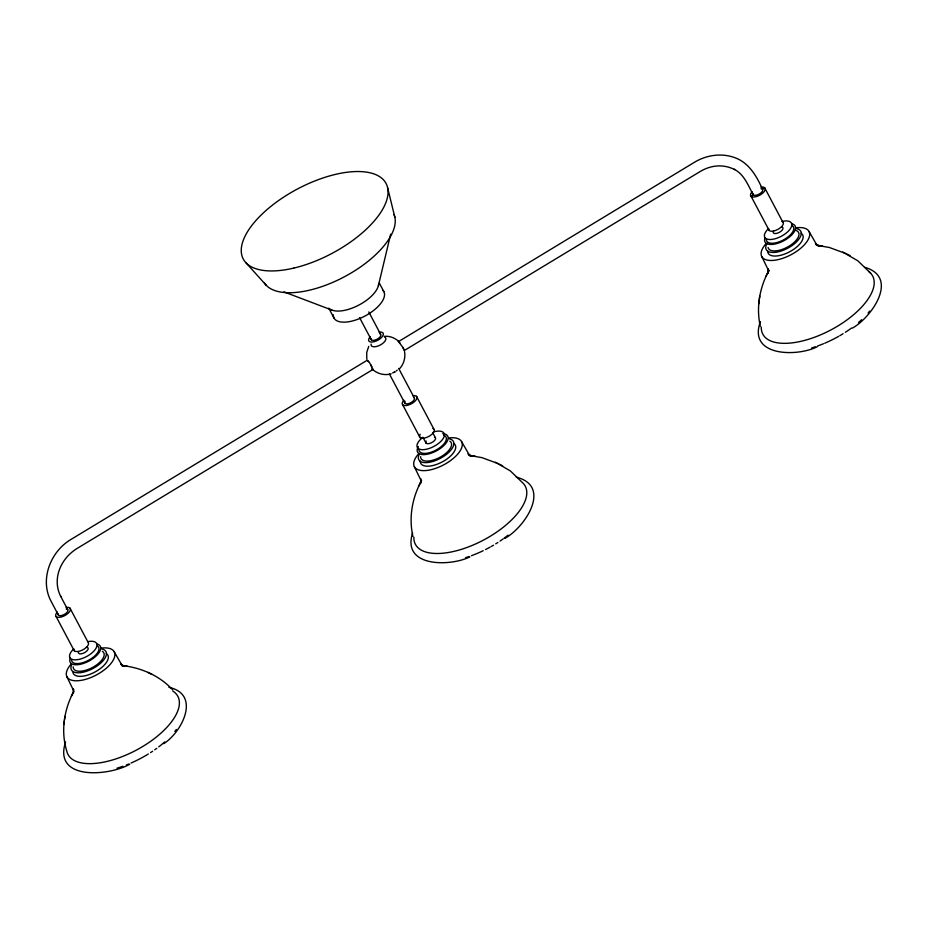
<?xml version="1.0" encoding="UTF-8"?>
<svg xmlns="http://www.w3.org/2000/svg" width="928" height="928" viewBox="0 0 928 928"><rect width="100%" height="100%" fill="white"/><g stroke="black" fill="none" stroke-linecap="round" stroke-linejoin="round"><path stroke-width="1.39" d="M73.672 691.627C64.02 709.642 60.645 731.438 66.793 751.146A62.13 28.107 -27.9 0 0 139.49 748.386A62.13 28.107 -27.9 0 0 172.828 691.07M766.168 275.918L768.976 270.35C759.754 287.228 755.949 307.354 760.322 326.238M403.784 349.427L403.112 347.524L404.074 350.645L700.083 171.576C710.744 165.161 723.121 163.757 734.756 169.604L734.21 169.279C744.233 174.371 748.188 185.588 753.246 194.822L751.019 196.168L769.138 230.364M67.674 609.545L60.529 596.031L60.819 596.6C51.782 579.084 60.645 558.552 76.989 548.518L372.986 369.448L369.808 363.068L367.314 360.18L71.05 539.4C50.553 551.394 39.405 579.64 51.121 601.344L58.418 615.136M398.367 341.69L694.666 162.145C706.428 155.092 721.3 152.83 734.35 157.516C748.687 162.319 756.714 176.181 762.491 189.219L764.718 187.874L782.826 222.082M63.87 724.327L64.357 720.812M64.496 719.687L64.96 716.358M758.686 304.001L759.174 300.486M759.324 299.361L759.777 296.032M378.404 285.604L390.676 234.158M73.834 691.36L73.115 693.564L73.474 688.994L73.625 690.652L66.932 676.86M65.575 741.971C52.699 781.214 109.55 775.912 129.746 764.231M421.242 481.203L420.523 483.407L420.883 478.825M412.6 532.985C401.488 567.46 450.184 566.625 469.765 556.951M768.651 271.034L767.932 273.25L768.291 268.668L768.442 270.326L761.749 256.534M760.392 321.656C747.585 356.7 797.152 356.955 817.174 346.782M420.106 483.384C411.881 499.577 408.819 518.59 412.914 536.396M368.741 346.376L366.722 352.431L366.792 359.101M420.338 482.966L421.567 480.507L418.76 486.075M71.352 696.232L72.929 693.123M399.423 368.903C403.761 364.333 405.582 357.918 404.596 351.724M163.769 743.641C181.958 732.122 201.33 694.353 168.85 687.3M505.134 538.217C524.796 527.382 552.438 486.237 516.258 477.131M852.542 328.06C871.543 317.306 899.615 277.507 864.85 267.31M391.233 373.856C384.633 375.724 377.29 373.914 372.314 369.17L372.986 369.448M398.402 341.376L403.1 347.78M384.285 336.354C389.737 335.727 395.073 338.047 399.086 341.655M822.591 246.048L816.408 245.236L829.4 247.498L845.837 253.553M498.429 463.722L481.992 457.655L469 455.393L471.726 455.752M172.678 689.817C159.512 675.596 140.731 667.406 121.591 665.55L124.317 665.921M472.201 455.81L475.182 456.205M124.793 665.968L127.774 666.362M371.78 366.722L370.759 364.716M817.162 245.352L819.389 246.001L815.399 243.728L816.698 244.783L809.042 231.501M469.754 455.52L471.981 456.158L467.99 453.885L469.29 454.94L461.634 441.658M122.345 665.678L124.572 666.316L120.582 664.042L121.87 665.098L114.225 651.816M283.945 291.879L332.062 310.149M842.821 252.068L857.797 260.791L870.568 273.134M846.846 254.063L850.025 255.641M495.413 462.225L510.388 470.948L523.16 483.291A62.13 28.107 -27.9 0 1 480.008 541.871A62.13 28.107 -27.9 0 1 413.865 537.231M499.438 464.232L502.616 465.81M148.004 672.382L152.03 674.389M398.541 341.353L399.864 342.757M367.801 361.05L368.694 361.607M371.954 368.903L372.847 369.472M245.978 262.786L266.255 285.314M379.262 282.994L383.832 291.624M416.544 396.372L433.852 429.072M368.787 311.936L380.596 334.254M398.68 368.404L414.236 397.776M432.808 432.842L435.313 437.587M359.53 317.538L371.351 339.845M389.424 373.996L404.979 403.367M422.924 437.25L426.056 443.19M402.671 404.77L419.978 437.459M414.34 466.691L421.034 480.484M328.767 308.154L333.987 318.014M69.983 608.142L88.102 642.35A8.155 3.689 -27.9 0 1 81.896 650.296A8.155 3.689 -27.9 0 1 73.846 648.8M56.109 616.54L74.228 650.737M387.614 187.792L394.852 217.222M761.006 188.674A5.44 2.459 -27.9 0 1 759.614 193.859A5.44 2.459 -27.9 0 1 752.991 193.523M791.549 223.683A17.064 7.726 -27.9 0 1 783.696 240.793A17.064 7.726 -27.9 0 1 765.124 237.672M868.712 271.486A62.13 28.107 -27.9 0 1 829.736 330.542A62.13 28.107 -27.9 0 1 761.273 327.074M782.559 221.328A15.115 6.844 -27.9 0 1 790.308 228.822A15.115 6.844 -27.9 0 1 770.078 239.528A15.115 6.844 -27.9 0 1 768.233 228.914M792.222 225.608A15.115 6.844 -27.9 0 1 783.278 240.016A15.115 6.844 -27.9 0 1 766.342 239.32M796.653 228.659A19.546 8.839 -27.9 0 1 797.245 241.141A19.546 8.839 -27.9 0 1 774.381 252.428A19.546 8.839 -27.9 0 1 767.096 243.252M796.108 227.789A26.75 12.11 -27.9 0 1 806.513 242.208A26.75 12.11 -27.9 0 1 772.038 260.466A26.75 12.11 -27.9 0 1 765.96 243.751M801.108 233.218A19.546 8.839 -27.9 0 1 789.542 251.836A19.546 8.839 -27.9 0 1 767.642 250.931M796.201 230.504A17.064 7.726 -27.9 0 1 788.986 246.21A17.064 7.726 -27.9 0 1 768.094 247.509M869.675 311.077A62.13 28.107 -27.9 0 1 868.086 313.003M861.636 319.696A62.13 28.107 -27.9 0 1 858.493 322.526M851.591 328.002A62.13 28.107 -27.9 0 1 845.327 332.305M843.146 333.686A62.13 28.107 -27.9 0 1 839.817 335.681M838.692 336.319A62.13 28.107 -27.9 0 1 824.748 343.209M823.565 343.696A62.13 28.107 -27.9 0 1 817.649 345.97M815.306 346.77A62.13 28.107 -27.9 0 1 811.791 347.872M782.118 227.047A5.44 2.459 -27.9 0 1 778.592 232.731A5.44 2.459 -27.9 0 1 773.592 230.91M448.7 437.958A26.75 12.11 -27.9 0 1 459.105 452.377A26.75 12.11 -27.9 0 1 424.63 470.624A26.75 12.11 -27.9 0 1 418.551 453.908M453.688 443.375A19.546 8.839 -27.9 0 1 442.122 461.993A19.546 8.839 -27.9 0 1 420.233 461.088M449.245 438.816A19.546 8.839 -27.9 0 1 440.232 458.42A19.546 8.839 -27.9 0 1 418.969 454.848M449.813 441.171A17.064 7.726 -27.9 0 1 439.71 457.423A17.064 7.726 -27.9 0 1 420.593 456.646M442.749 433.654A17.064 7.726 -27.9 0 1 445.452 443.851A17.064 7.726 -27.9 0 1 425.256 454.546A17.064 7.726 -27.9 0 1 418.342 446.577M443.909 435.325A15.115 6.844 -27.9 0 1 436.705 449.709A15.115 6.844 -27.9 0 1 418.934 449.477M433.48 431.903A15.115 6.844 -27.9 0 1 443.143 438.596A15.115 6.844 -27.9 0 1 422.205 449.686A15.115 6.844 -27.9 0 1 422.101 437.923M508.103 535.143A62.13 28.107 -27.9 0 1 504.182 538.159M503.173 538.89A62.13 28.107 -27.9 0 1 500.041 541.059M497.907 542.474A62.13 28.107 -27.9 0 1 495.738 543.843M493.522 545.188A62.13 28.107 -27.9 0 1 491.283 546.488M490.146 547.114A62.13 28.107 -27.9 0 1 485.541 549.55M483.221 550.698A62.13 28.107 -27.9 0 1 471.424 555.698M469.069 556.533A62.13 28.107 -27.9 0 1 465.543 557.682M434.71 437.204A5.44 2.459 -27.9 0 1 431.172 442.888A5.44 2.459 -27.9 0 1 426.184 441.067M412.658 395.653A8.155 3.689 -27.9 0 1 416.069 399.991A8.155 3.689 -27.9 0 1 405.432 405.594A8.155 3.689 -27.9 0 1 403.877 400.281M413.621 397.393A5.44 2.459 -27.9 0 1 410.095 403.077A5.44 2.459 -27.9 0 1 405.107 401.256M397.207 370.121A5.44 2.459 -27.9 0 1 396.268 370.98M392.579 372.917A5.44 2.459 -27.9 0 0 395.131 371.768A4.988 2.25 -27.9 0 1 393.901 372.36M432.947 428.504A8.155 3.689 -27.9 0 1 427.646 437.018A8.155 3.689 -27.9 0 1 420.164 434.281M384.505 337.015A8.155 3.689 -27.9 0 1 380.167 345.065A8.155 3.689 -27.9 0 1 371.165 344.044M379.03 332.131A8.155 3.689 -27.9 0 1 382.44 336.47A8.155 3.689 -27.9 0 1 371.792 342.072A8.155 3.689 -27.9 0 1 370.237 336.76M66.108 607.422A8.155 3.689 -27.9 0 1 69.519 611.761A8.155 3.689 -27.9 0 1 58.87 617.364A8.155 3.689 -27.9 0 1 57.316 612.051M760.925 187.108A8.155 3.689 -27.9 0 1 764.336 191.435A8.155 3.689 -27.9 0 1 753.687 197.038A8.155 3.689 -27.9 0 1 752.132 191.725M66.19 609A5.44 2.459 -27.9 0 1 64.798 614.185A5.44 2.459 -27.9 0 1 58.174 613.849M379.993 333.871A5.44 2.459 -27.9 0 1 377.104 339.242A5.44 2.459 -27.9 0 1 371.096 338.558M782.002 221.456A8.155 3.689 -27.9 0 1 777.664 229.506A8.155 3.689 -27.9 0 1 768.662 228.485M86.408 647.199A5.44 2.459 -27.9 0 1 85.028 652.384A5.44 2.459 -27.9 0 1 78.404 652.048M101.291 648.115A26.75 12.11 -27.9 0 1 111.696 662.534A26.75 12.11 -27.9 0 1 77.221 680.781A26.75 12.11 -27.9 0 1 71.143 664.077M106.279 653.532A19.546 8.839 -27.9 0 1 95.793 671.559A19.546 8.839 -27.9 0 1 72.918 672.429M101.836 648.985A19.546 8.839 -27.9 0 1 92.823 668.578A19.546 8.839 -27.9 0 1 71.56 665.016M102.393 651.328A17.064 7.726 -27.9 0 1 92.301 667.592A17.064 7.726 -27.9 0 1 73.184 666.803M96.732 643.997A17.064 7.726 -27.9 0 1 88.868 661.107A17.064 7.726 -27.9 0 1 70.296 657.998M97.405 645.934A15.115 6.844 -27.9 0 1 88.462 660.33A15.115 6.844 -27.9 0 1 71.526 659.634M87.731 641.654A15.115 6.844 -27.9 0 1 95.48 649.136A15.115 6.844 -27.9 0 1 75.261 659.854A15.115 6.844 -27.9 0 1 73.416 649.229M176.332 729.489A62.13 28.107 -27.9 0 1 174.858 731.403M164.743 741.913A62.13 28.107 -27.9 0 1 158.758 746.831M156.774 748.316A62.13 28.107 -27.9 0 1 154.732 749.778M152.633 751.228A62.13 28.107 -27.9 0 1 150.498 752.631M148.329 754A62.13 28.107 -27.9 0 1 131.103 763.013M128.748 764.022A62.13 28.107 -27.9 0 1 126.382 764.962M122.832 766.284A62.13 28.107 -27.9 0 1 116.974 768.198M378.659 283.748A28.2 12.76 -27.9 0 1 359.008 304.999A28.2 12.76 -27.9 0 1 330.38 309.314M382.893 290.313A28.2 12.76 -27.9 0 1 363.3 316.9A28.2 12.76 -27.9 0 1 333.28 314.801M394.006 214.53A73.335 33.176 -27.9 0 1 344.137 276.915A73.335 33.176 -27.9 0 1 264.503 283.098M293.77 268.099A80.771 36.54 -27.9 0 0 386.036 183.442A80.771 36.54 -27.9 0 0 264.155 212.164A80.771 36.54 -27.9 0 0 293.77 268.099"/></g></svg>
